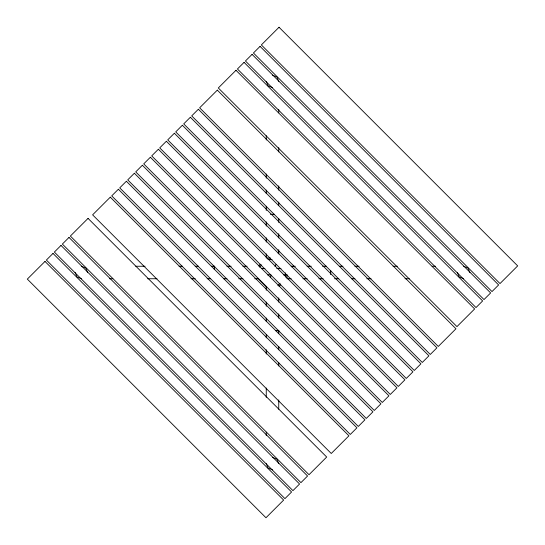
<?xml version="1.0" encoding="UTF-8"?>
<svg xmlns="http://www.w3.org/2000/svg" width="545" height="545" viewBox="0 0 545 545"><rect width="100%" height="100%" fill="white"/><g stroke="black" fill="none" stroke-linecap="round" stroke-linejoin="round"><path stroke-width="0.82" d="M278.141 253.289L278.747 251.817L278.141 250.339M270.306 277.569L271.315 275.232M275.034 266.648L276.049 264.305M258.63 265.96L260.319 264.264M259.509 267.118L261.723 264.904M277.882 285.491L280.096 283.277M279.04 286.37L280.736 284.681M291.711 266.859L293.183 266.253L294.661 266.859M270.415 214.314L274.585 214.314M267.084 258.064L270.504 258.064M267.949 259.509L272.084 259.509M135.76 266.253L145.099 266.253M179.08 266.253L182.473 266.253M195.219 266.253L198.612 266.253M211.358 266.253L214.75 266.253M226.938 266.253L231.141 266.253M242.92 266.253L247.13 266.253M291.139 266.253L295.349 266.253M307.128 266.253L311.331 266.253M322.599 266.253L326.475 266.253M339.59 266.253L342.989 266.253M354.877 266.253L359.128 266.253M393.102 266.253L397.353 266.253M432.171 266.253L435.571 266.253M261.525 268.596L264.904 268.596M276.731 268.596L280.954 268.596M267.438 274.844L270.817 274.844M283.489 274.844L286.023 274.844M109.429 278.747L112.829 278.747M147.647 278.747L156.994 278.747M190.968 278.747L195.219 278.747M207.107 278.747L210.506 278.747M223.573 278.747L226.938 278.747M238.717 278.747L242.92 278.747M254.699 278.747L258.064 278.747M286.936 278.747L291.139 278.747M302.918 278.747L307.128 278.747M318.907 278.747L323.11 278.747M334.494 278.747L338.738 278.747M351.484 278.747L354.877 278.747M366.771 278.747L371.016 278.747M404.996 278.747L409.241 278.747M275.416 330.686L278.747 330.686M272.5 75.156L276.921 76.981L278.747 81.403M272.5 87.656L268.079 85.824L266.253 81.403M463.597 266.253L468.019 268.079L469.844 272.5M463.597 278.747L459.176 276.921L457.344 272.5M81.403 266.253L85.824 268.079L87.656 272.5M81.403 278.747L76.981 276.921L75.156 272.5M272.5 457.344L276.921 459.176L278.747 463.597M272.5 469.844L268.079 468.019L266.253 463.597M258.064 278.481L266.519 286.936M330.686 270.415L330.686 274.585M286.936 274.496L286.936 277.916M285.491 272.916L285.491 277.051M278.747 109.429L278.747 112.829M278.747 147.647L278.747 151.898M278.747 185.872L278.747 190.123M278.747 202.011L278.747 205.41M278.747 218.525L278.747 222.401M278.747 233.669L278.747 237.872M278.747 249.651L278.747 253.861M278.747 297.87L278.747 302.08M278.747 313.859L278.747 318.062M278.747 330.25L278.747 333.642M278.747 346.388L278.747 349.781M278.747 362.527L278.747 365.92M278.747 399.901L278.747 409.241M266.253 135.76L266.253 140.004M266.253 173.984L266.253 178.229M266.253 190.123L266.253 193.516M266.253 206.262L266.253 210.506M266.253 221.89L266.253 226.093M266.253 237.872L266.253 242.082M266.253 253.861L266.253 258.064M266.253 286.936L266.253 290.301M266.253 302.08L266.253 306.283M266.253 318.062L266.253 321.427M266.253 334.494L266.253 337.893M266.253 349.781L266.253 354.032M266.253 388.006L266.253 397.353M266.253 432.171L266.253 435.571M214.314 266.253L214.314 269.584M235.985 70.291L218.313 87.97L456.955 326.612L474.634 308.94L235.985 70.291M279.033 27.25L261.355 44.928L499.997 283.57L517.675 265.892L279.033 27.25M45.003 261.43L27.325 279.108L265.967 517.75L283.645 500.072L45.003 261.43M53.001 253.432L46.373 260.06L284.94 498.627L291.568 491.999L53.001 253.432M60.999 245.434L54.371 252.062L292.938 490.629L299.566 484.001L60.999 245.434M68.997 237.436L62.368 244.065L300.935 482.632L307.564 476.003L68.997 237.436M88.045 218.388L70.366 236.06L309.015 474.709L326.687 457.03L88.045 218.388M244.065 62.368L237.436 68.997L476.003 307.564L482.632 300.935L244.065 62.368M252.062 54.371L245.434 60.999L484.001 299.566L490.629 292.938L252.062 54.371M260.06 46.373L253.432 53.001L491.999 291.568L498.627 284.94L260.06 46.373M110.288 197.167L92.609 214.846L331.251 453.488L348.929 435.809L110.288 197.167M217.319 90.129L199.64 107.808L438.289 346.45L455.961 328.778L217.319 90.129M118.36 189.244L111.732 195.873L350.299 434.44L356.927 427.811L118.36 189.244M126.358 181.247L119.73 187.875L358.297 426.442L364.925 419.814L126.358 181.247M134.356 173.249L127.728 179.877L366.294 418.444L372.923 411.816L134.356 173.249M142.354 165.251L135.725 171.879L374.292 410.446L380.921 403.818L142.354 165.251M150.352 157.246L143.723 163.875L382.29 402.448L388.926 395.82L150.352 157.246M158.357 149.248L151.721 155.877L390.295 394.444L396.923 387.815L158.357 149.248M166.354 141.25L159.726 147.879L398.293 386.446L404.921 379.817L166.354 141.25M174.352 133.252L167.724 139.881L406.291 378.448L412.919 371.819L174.352 133.252M182.35 125.255L175.722 131.883L414.289 370.45L420.917 363.822L182.35 125.255M190.348 117.257L183.72 123.885L422.286 362.452L428.915 355.824L190.348 117.257M198.346 109.252L191.717 115.881L430.284 354.454L436.92 347.826L198.346 109.252"/></g></svg>
